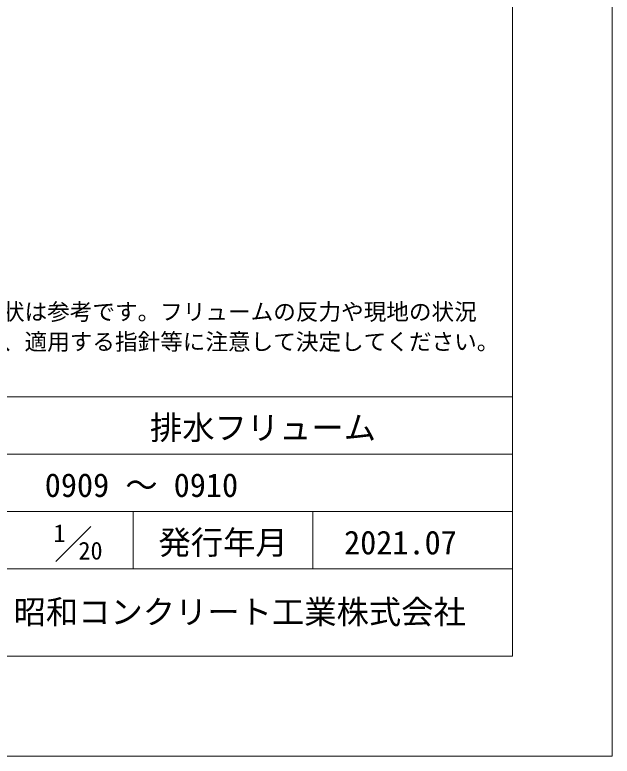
# Model space of a CAD drawing. Units: millimetres at full size, sheet at 1:75; details may follow other scales. Extents: x 67280 to 84100, y -11880 to 0.
# Drawn here: x 81705 to 84100, y -11880 to -8910 of the extents above; entities that cross this region are included whole.
import ezdxf
from ezdxf.enums import TextEntityAlignment as Align

# ---------------------------------------------------------------- set-up
doc = ezdxf.new("R2010")
doc.units = ezdxf.units.MM
doc.header["$LTSCALE"] = 75
doc.layers.add('D-DOC', color=7, linetype='Continuous')
for name, color, linetype, lineweight in [('D-TTL', 2, 'Continuous', 13), ('D-TTL-FRAM', 2, 'Continuous', 13), ('D-TTL-LINE', 7, 'Continuous', 13), ('D-TTL-TXT', 7, 'Continuous', 13)]:
    doc.layers.add(name, color=color, linetype=linetype, lineweight=lineweight)
doc.styles.add('ＭＳ ゴシック', font='')
doc.styles.get('ＭＳ ゴシック').set_extended_font_data('MS Gothic')

msp = doc.modelspace()

# ---------------------------------------------------------------- linework, layer by layer
at = {"layer": 'D-TTL'}
for points in [[(67280, -11880), (84100, -11880), (84100, 0), (67280, 0)], [(67680, -11480), (83700, -11480), (83700, -400), (67680, -400)]]:
    msp.add_lwpolyline(points, close=True, dxfattribs=at)
at = {"layer": 'D-TTL-FRAM'}
msp.add_line((81200, -10440), (83700, -10440), dxfattribs=at)
at = {"layer": 'D-TTL-LINE'}
for p, q in [((81200, -10670), (83700, -10670)), ((81200, -10900), (83700, -10900)), ((82180, -10900), (82180, -11130)), ((82900, -10900), (82900, -11130)), ((81200, -11130), (83700, -11130))]:
    msp.add_line(p, q, dxfattribs=at)
at = {"layer": 'D-TTL-TXT'}
msp.add_line((81870, -11100), (82010, -10960), dxfattribs=at)

# ---------------------------------------------------------------- texts
at = {"layer": 'D-DOC', "style": 'ＭＳ ゴシック'}
for s, p in [('※基礎の形状は参考です。フリュームの反力や現地の状況', (81200, -10152.75)), ('\u3000を確認し、適用する指針等に注意して決定してください。', (81200, -10272.75))]:
    msp.add_text(s, height=66.46, dxfattribs=at).set_placement(p, align=Align.BOTTOM_LEFT)
at = {"layer": 'D-TTL-TXT', "style": 'ＭＳ ゴシック'}
for s, p in [('排水フリューム', (82700, -10640)), ('発行年月', (82540, -11100))]:
    msp.add_text(s, height=94.94, dxfattribs=at).set_placement(p, align=Align.BOTTOM_CENTER)
for s, height, p in [('0909 ～ 0910', 94.94, (81825, -10870)), ('1', 71.21, (81860, -11043.66)), ('2021.07', 94.94, (83025, -11100)), ('20', 71.21, (81960, -11113.66)), ('昭和コンクリート工業株式会社', 94.94, (81700, -11378.21))]:
    msp.add_text(s, height=height, dxfattribs=at).set_placement(p, align=Align.BOTTOM_LEFT)

doc.saveas('drawing.dxf')
